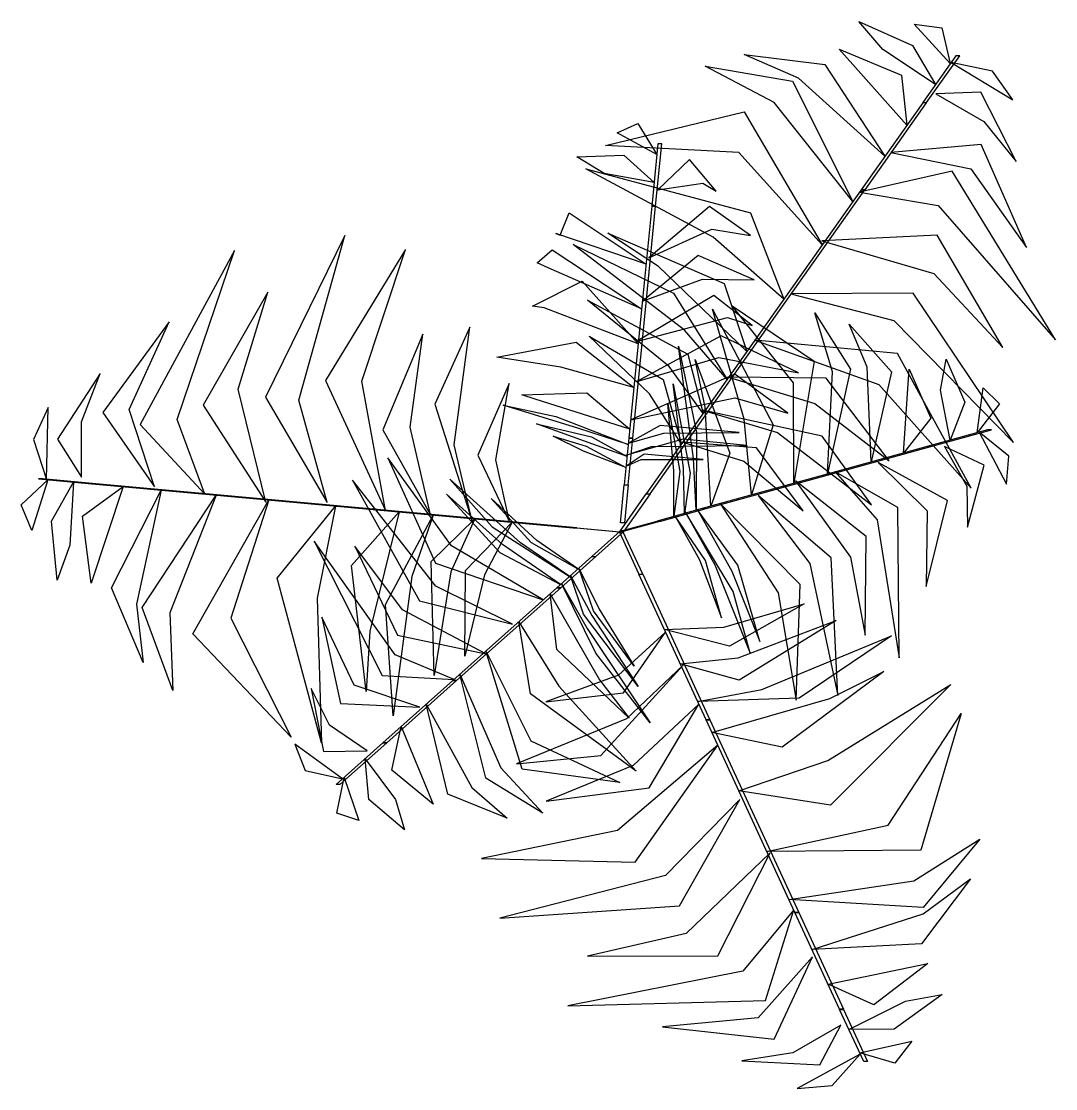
# Model space of a CAD drawing. Extents: x -0.63 to 0.46, y -0.59 to 0.54.
import ezdxf

# ---------------------------------------------------------------- set-up
doc = ezdxf.new("R2010")
doc.units = 0
doc.header["$MEASUREMENT"] = 0
doc.layers.get('0').update_dxf_attribs({"linetype": 'CONTINUOUS'})
doc.layers.add('LSTREEDC', color=3, linetype='CONTINUOUS')

# ---------------------------------------------------------------- blocks, each defined once
blk = doc.blocks.new('A3E24C')
at = {"color": 64, "linetype": 'CONTINUOUS'}
for points in [[(0.25298, 0.3562, 0.29067), (0.21085, 0.3841, 0.2796), (0.19177, 0.40664, 0.26506), (0.23478, 0.38723, 0.26765)], [(0.26482, 0.37296, 0.27015), (0.23608, 0.40445, 0.25063), (0.25809, 0.40144, 0.2453)], [(0.23004, 0.32371, 0.3183), (0.17603, 0.38435, 0.29435), (0.22595, 0.36362, 0.29907)], [(0.21251, 0.29889, 0.33247), (0.14353, 0.36139, 0.30925), (0.10037, 0.38017, 0.30474), (0.1647, 0.37216, 0.30161)], [(0.18709, 0.2629, 0.34635), (0.12423, 0.34177, 0.33167), (0.06928, 0.37075, 0.32006), (0.13897, 0.35878, 0.33402)], [(0.26547, 0.37384, 0.26805), (0.31467, 0.34397, 0.24975), (0.2986, 0.36692, 0.24684)], [(0.25326, 0.34886, 0.29439), (0.29162, 0.32673, 0.27934), (0.3175, 0.2946, 0.28076), (0.28915, 0.35012, 0.26553)], [(0.16264, 0.22829, 0.34264), (0.09605, 0.30186, 0.32739), (-0.01032, 0.30759, 0.30647), (0.10038, 0.33448, 0.32724)], [(0.21747, 0.30203, 0.32872), (0.28114, 0.28882, 0.30502), (0.32556, 0.22613, 0.30286), (0.28948, 0.30832, 0.29622)], [(0.13187, 0.18472, 0.33797), (0.07543, 0.23423, 0.32545), (-0.02621, 0.28894, 0.30394), (0.10525, 0.25381, 0.33066)], [(0.19232, 0.27027, 0.34642), (0.25511, 0.25965, 0.33867), (0.34889, 0.15238, 0.31122), (0.26629, 0.28702, 0.34237)], [(-0.23252, 0.02242, 0.33746), (-0.25529, 0.10418, 0.32605), (-0.21854, 0.23567, 0.30013), (-0.28185, 0.10662, 0.32839)], [(0.10239, 0.14298, 0.3335), (0.03177, 0.21086, 0.31765), (-0.00854, 0.23749, 0.30897), (0.08443, 0.19743, 0.32833)], [(0.16236, 0.23127, 0.34247), (0.25167, 0.20524, 0.32955), (0.30677, 0.14615, 0.3141), (0.25439, 0.23599, 0.33463)], [(-0.33024, 0.02915, 0.34642), (-0.35244, 0.08883, 0.33867), (-0.30643, 0.22368, 0.31122), (-0.38174, 0.08484, 0.34237)], [(-0.18603, 0.01594, 0.33375), (-0.2049, 0.11936, 0.31829), (-0.17015, 0.22456, 0.297), (-0.23386, 0.11979, 0.32121)], [(0.08668, 0.12074, 0.31667), (0.05262, 0.16008, 0.31656), (-0.0363, 0.22852, 0.29321), (0.04382, 0.18948, 0.32948)], [(-0.28149, 0.0227, 0.34247), (-0.30361, 0.11306, 0.32955), (-0.27998, 0.19033, 0.3141), (-0.33159, 0.10004, 0.33463)], [(0.13763, 0.189, 0.33746), (0.21983, 0.16784, 0.32605), (0.31532, 0.07027, 0.30013), (0.23521, 0.18962, 0.32839)], [(0.06749, 0.09357, 0.28341), (0.04033, 0.13114, 0.28749), (-0.02483, 0.18411, 0.27227), (0.05529, 0.14079, 0.30566)], [(-0.37033, 0.03504, 0.32872), (-0.39072, 0.09679, 0.30502), (-0.35864, 0.1666, 0.30286), (-0.41178, 0.09427, 0.29622)], [(-0.11682, 0.00762, 0.28474), (-0.13129, 0.06858, 0.2899), (-0.11873, 0.16244, 0.26236), (-0.14657, 0.10091, 0.30039)], [(-0.15001, 0.01264, 0.31776), (-0.16635, 0.08267, 0.3234), (-0.15614, 0.15696, 0.30132), (-0.18824, 0.08047, 0.34604)], [(0.05014, 0.069, 0.25333), (0.02481, 0.10918, 0.2606), (-0.02346, 0.1553, 0.25396), (0.03555, 0.12053, 0.27662)], [(0.10877, 0.15198, 0.33375), (0.20778, 0.11661, 0.31829), (0.2815, 0.03391, 0.297), (0.22263, 0.14148, 0.32121)], [(-0.42878, 0.04263, 0.29439), (-0.42879, 0.08692, 0.27934), (-0.4139, 0.12539, 0.28076), (-0.44781, 0.07307, 0.26553)], [(0.0879, 0.12244, 0.31776), (0.15673, 0.10157, 0.3234), (0.21596, 0.05558, 0.30132), (0.16577, 0.12163, 0.34604)], [(-0.08694, 0.00686, 0.25442), (-0.09805, 0.05662, 0.25792), (-0.08739, 0.11751, 0.2375), (-0.11222, 0.06015, 0.2718)], [(-0.45651, 0.04071, 0.26805), (-0.45524, 0.09825, 0.24975), (-0.46709, 0.07286, 0.24684)], [(0.06696, 0.09621, 0.28474), (0.12699, 0.07825, 0.2899), (0.202, 0.02044, 0.26236), (0.16263, 0.07533, 0.30039)], [(0.05136, 0.0707, 0.25442), (0.10002, 0.05545, 0.25792), (0.14742, 0.01577, 0.2375), (0.11015, 0.06595, 0.2718)], [(-0.45543, 0.04059, 0.27015), (-0.46833, -0.00004, 0.25063), (-0.47673, 0.02052, 0.2453)], [(-0.43499, 0.03872, 0.29067), (-0.43809, -0.01172, 0.2796), (-0.44807, -0.03951, 0.26506), (-0.45276, 0.00744, 0.26765)], [(-0.39538, 0.03509, 0.3183), (-0.42089, -0.042, 0.29435), (-0.4279, 0.01159, 0.29907)], [(-0.36513, 0.03232, 0.33247), (-0.38476, -0.05867, 0.30925), (-0.37945, -0.10543, 0.30474), (-0.40467, -0.04571, 0.30161)], [(-0.32124, 0.0283, 0.34635), (-0.35812, -0.06557, 0.33167), (-0.35574, -0.12765, 0.32006), (-0.38022, -0.06132, 0.33402)], [(-0.27905, 0.02443, 0.34264), (-0.30947, -0.07002, 0.32739), (-0.26124, -0.16501, 0.30647), (-0.33989, -0.08258, 0.32724)], [(-0.22593, 0.01957, 0.33797), (-0.24058, -0.05406, 0.32545), (-0.23715, -0.16944, 0.30394), (-0.27245, -0.03803, 0.33066)], [(-0.17505, 0.01491, 0.3335), (-0.19852, -0.08019, 0.31765), (-0.20143, -0.12842, 0.30897), (-0.21321, -0.02787, 0.32833)], [(-0.14792, 0.01242, 0.31667), (-0.16497, -0.03674, 0.31656), (-0.17978, -0.14797, 0.29321), (-0.18603, -0.05906, 0.32948)], [(-0.1148, 0.00939, 0.28341), (-0.13376, -0.03292, 0.28749), (-0.14705, -0.11583, 0.27227), (-0.1496, -0.02479, 0.30566)], [(-0.08485, 0.00665, 0.25333), (-0.10698, -0.03537, 0.2606), (-0.12279, -0.10024, 0.25396), (-0.12219, -0.03175, 0.27662)], [(0.03665, -0.07908, 0.25333), (0.0841, -0.07724, 0.2606), (0.14818, -0.05849, 0.25396), (0.08857, -0.09221, 0.27662)], [(0.04925, -0.10639, 0.28341), (0.09537, -0.10166, 0.28749), (0.17381, -0.07171, 0.27227), (0.09624, -0.11943, 0.30566)], [(0.0375, -0.08099, 0.25442), (-0.00004, -0.1155, 0.25792), (-0.05809, -0.13671, 0.2375), (0.004, -0.12953, 0.2718)], [(0.06318, -0.13659, 0.31667), (0.11428, -0.12677, 0.31656), (0.21801, -0.08398, 0.29321), (0.14414, -0.13385, 0.32948)], [(0.05179, -0.10725, 0.28474), (0.00623, -0.15026, 0.2899), (-0.08134, -0.18631, 0.26236), (-0.01412, -0.17966, 0.30039)], [(0.07459, -0.16132, 0.3335), (0.16868, -0.1341, 0.31765), (0.2119, -0.1125, 0.30897), (0.13072, -0.17299, 0.32833)], [(0.09599, -0.20772, 0.33797), (0.16709, -0.18359, 0.32545), (0.26529, -0.12293, 0.30394), (0.16914, -0.21921, 0.33066)], [(0.06404, -0.1385, 0.31776), (0.01155, -0.18768, 0.3234), (-0.05789, -0.21597, 0.30132), (0.0244, -0.20553, 0.34604)], [(0.11834, -0.25615, 0.34264), (0.21535, -0.23527, 0.32739), (0.2735, -0.14601, 0.30647), (0.24143, -0.25533, 0.32724)], [(0.07919, -0.17134, 0.33375), (-0.00095, -0.2394, 0.31829), (-0.10943, -0.2619, 0.297), (0.01317, -0.26469, 0.32121)], [(0.09682, -0.21485, 0.33746), (0.0374, -0.27545, 0.32605), (-0.09485, -0.30937, 0.30013), (0.04857, -0.29967, 0.32839)], [(0.13609, -0.29463, 0.34635), (0.23582, -0.27963, 0.33167), (0.28839, -0.24653, 0.32006), (0.24319, -0.3009, 0.33402)], [(0.12106, -0.2574, 0.34247), (0.05386, -0.32173, 0.32955), (-0.02486, -0.3399, 0.3141), (0.07914, -0.33946, 0.33463)], [(0.15455, -0.33464, 0.33247), (0.24317, -0.30615, 0.30925), (0.28101, -0.27817, 0.30474), (0.2419, -0.32987, 0.30161)], [(0.13985, -0.30284, 0.34642), (0.09926, -0.35191, 0.33867), (-0.04052, -0.37949, 0.31122), (0.11737, -0.37528, 0.34237)], [(0.15479, -0.34051, 0.32872), (0.11151, -0.38904, 0.30502), (0.03501, -0.39617, 0.30286), (0.12423, -0.40602, 0.29622)], [(0.16728, -0.36223, 0.3183), (0.2468, -0.34578, 0.29435), (0.20389, -0.37864, 0.29907)], [(0.18394, -0.39835, 0.29067), (0.22917, -0.3758, 0.2796), (0.25823, -0.37055, 0.26506), (0.21992, -0.3981, 0.26765)], [(0.17745, -0.39492, 0.29439), (0.1391, -0.41707, 0.27934), (0.09833, -0.42342, 0.28076), (0.1606, -0.42663, 0.26553)], [(0.19254, -0.41698, 0.27015), (0.23418, -0.40784, 0.25063), (0.22057, -0.42539, 0.2453)], [(0.19297, -0.41798, 0.26805), (0.14251, -0.44565, 0.24975), (0.17042, -0.44321, 0.24684)]]:
    blk.add_3dface(points, dxfattribs=at)
at = {"color": 72, "linetype": 'CONTINUOUS'}
for points in [[(0.24282, 0.34174, 0.30767), (0.2459, 0.34174, 0.30767), (0.27234, 0.37916, 0.26185), (0.26926, 0.37916, 0.26185)], [(0.19372, 0.27222, 0.34716), (0.1968, 0.27222, 0.34716), (0.24586, 0.34167, 0.30751), (0.24278, 0.34167, 0.30751)], [(0.02655, 0.25893, 0.61365), (0.02963, 0.25893, 0.61365), (0.03455, 0.30876, 0.60023), (0.03147, 0.30876, 0.60023)], [(0.09598, 0.13383, 0.33204), (0.09906, 0.13383, 0.33204), (0.19669, 0.27207, 0.34685), (0.19362, 0.27207, 0.34685)], [(0.01921, 0.18452, 0.60696), (0.02229, 0.18452, 0.60696), (0.02963, 0.25894, 0.6135), (0.02655, 0.25894, 0.6135)], [(0.00827, 0.07373, 0.52872), (0.01135, 0.07373, 0.52872), (0.02229, 0.18452, 0.60667), (0.01921, 0.18452, 0.60667)], [(0.14, 0.03781, 0.47759), (0.13976, 0.1181, 0.4757), (0.09079, 0.17944, 0.43853), (0.15604, 0.13527, 0.48725)], [(0.10617, 0.02848, 0.45302), (0.10039, 0.08884, 0.4475), (0.075, 0.17693, 0.42702), (0.12333, 0.08433, 0.46439)], [(0.16687, 0.04522, 0.49711), (0.17074, 0.12665, 0.4982), (0.15676, 0.17391, 0.48695), (0.18527, 0.12881, 0.50879)], [(0.20165, 0.05481, 0.50512), (0.19847, 0.13061, 0.49353), (0.18403, 0.16487, 0.48659), (0.21781, 0.12674, 0.49665)], [(0.06207, 0.01632, 0.40693), (0.05971, 0.05759, 0.41185), (0.04795, 0.14738, 0.39751), (0.06224, 0.07832, 0.42837)], [(0.07377, 0.01954, 0.42949), (0.06911, 0.09862, 0.42438), (0.06118, 0.13651, 0.41777), (0.08875, 0.06191, 0.43955)], [(0.26463, 0.07217, 0.50423), (0.25714, 0.11203, 0.49595), (0.26161, 0.13698, 0.48884), (0.27645, 0.10263, 0.49422)], [(0.02209, 0.02923, 0.20399), (0.02517, 0.02923, 0.20399), (0.09907, 0.13385, 0.33208), (0.09599, 0.13385, 0.33208)], [(0.22741, 0.06191, 0.50746), (0.23209, 0.12884, 0.49821), (0.24941, 0.08986, 0.50623)], [(0.05268, 0.01373, 0.37058), (0.05181, 0.04989, 0.37942), (0.04365, 0.11716, 0.37114), (0.05725, 0.04587, 0.39861)], [(0.28625, 0.07814, 0.49822), (0.29102, 0.11401, 0.48835), (0.30411, 0.10126, 0.48875)], [(0.04419, 0.01139, 0.33772), (0.04422, 0.04779, 0.35003), (0.0393, 0.10124, 0.34936), (0.04885, 0.04723, 0.36732)], [(0.24628, 0.06708, 0.50894), (0.24936, 0.06708, 0.50894), (0.29763, 0.08039, 0.49552), (0.29455, 0.08039, 0.49552)], [(0.28779, 0.07854, 0.4972), (0.30972, 0.03695, 0.48611), (0.31156, 0.05933, 0.48789)], [(0.00459, 0.03641, 0.38877), (0.00767, 0.03641, 0.38877), (0.01135, 0.07373, 0.52875), (0.00827, 0.07373, 0.52875)], [(0.1742, 0.0472, 0.50225), (0.17728, 0.0472, 0.50225), (0.24937, 0.06708, 0.50879), (0.24629, 0.06708, 0.50879)], [(0.26025, 0.06727, 0.50447), (0.27814, 0.0356, 0.49566), (0.27847, 0.00277, 0.49212), (0.29197, 0.0523, 0.49317)], [(-0.0602, -0.05543, 0.43407), (-0.13333, -0.01209, 0.43465), (-0.18423, 0.05821, 0.4099), (-0.14621, -0.02596, 0.44823)], [(0.2072, 0.05448, 0.5047), (0.24635, 0.01579, 0.49866), (0.2455, -0.04456, 0.48692), (0.26265, 0.02397, 0.50085)], [(0.06688, 0.01761, 0.42401), (0.06996, 0.01761, 0.42401), (0.17728, 0.0472, 0.50196), (0.1742, 0.0472, 0.50196)], [(0.17288, 0.04686, 0.50077), (0.20648, 0.00848, 0.50643), (0.22413, -0.10158, 0.47401), (0.22288, 0.01852, 0.52051)], [(-0.41739, 0.03715, 0.30767), (-0.41431, 0.03715, 0.30767), (-0.45994, 0.04133, 0.26185), (-0.46302, 0.04133, 0.26185)], [(-0.33263, 0.02938, 0.34716), (-0.32955, 0.02938, 0.34716), (-0.41423, 0.03714, 0.30751), (-0.41731, 0.03714, 0.30751)], [(-0.08452, -0.07474, 0.4554), (-0.14575, -0.0443, 0.45955), (-0.21228, 0.04032, 0.43175), (-0.15884, -0.05598, 0.47183)], [(-0.03775, -0.03752, 0.37225), (-0.07816, -0.0099, 0.38381), (-0.13472, 0.04108, 0.36314), (-0.10082, 0.0029, 0.39834)], [(0.00459, 0.03641, 0.38877), (0.00767, 0.03641, 0.38877), (0.00468, 0.00617, 0.21631), (0.00161, 0.00617, 0.21631)], [(0.14117, 0.03975, 0.47839), (0.18507, -0.02115, 0.48154), (0.19684, -0.08354, 0.46425), (0.19763, -0.0048, 0.49573)], [(-0.16391, 0.01393, 0.33204), (-0.16083, 0.01393, 0.33204), (-0.32937, 0.02937, 0.34685), (-0.33245, 0.02937, 0.34685)], [(-0.04627, -0.04301, 0.40852), (-0.09265, -0.0112, 0.4215), (-0.13737, 0.02921, 0.40484), (-0.09483, -0.01763, 0.44582)], [(-0.03243, -0.03066, 0.33931), (-0.0653, -0.00794, 0.34798), (-0.10159, 0.02573, 0.33181), (-0.0698, -0.00958, 0.36336)], [(0.02209, 0.02923, 0.20399), (0.02517, 0.02923, 0.20399), (0.00372, -0.00114, 0.05), (0.00064, -0.00114, 0.05)], [(0.11141, 0.02806, 0.4554), (0.1528, -0.02636, 0.45955), (0.17493, -0.13171, 0.43175), (0.16972, -0.0217, 0.47183)], [(0.03072, 0.00764, 0.28406), (0.0338, 0.00764, 0.28406), (0.06996, 0.01761, 0.42404), (0.06688, 0.01761, 0.42404)], [(0.08105, 0.02153, 0.43407), (0.1274, -0.04973, 0.43465), (0.14185, -0.13531, 0.4099), (0.14509, -0.04301, 0.44823)], [(-0.03638, 0.00225, 0.20399), (-0.0333, 0.00225, 0.20399), (-0.16086, 0.01393, 0.33208), (-0.16394, 0.01393, 0.33208)], [(0.04518, 0.01164, 0.33931), (0.06457, -0.02329, 0.34798), (0.08217, -0.06956, 0.33181), (0.06933, -0.02382, 0.36336)], [(0.05299, 0.01543, 0.37225), (0.07696, -0.02724, 0.38381), (0.10507, -0.09801, 0.36314), (0.09161, -0.04876, 0.39834)], [(0.06306, 0.01657, 0.40852), (0.09053, -0.03249, 0.4215), (0.11271, -0.08854, 0.40484), (0.09533, -0.02769, 0.44582)], [(-0.03638, 0.00225, 0.20399), (-0.0333, 0.00225, 0.20399), (0.00372, -0.00114, 0.05), (0.00064, -0.00114, 0.05)], [(0.03072, 0.00764, 0.28406), (0.0338, 0.00764, 0.28406), (0.00451, -0.00044, 0.11159), (0.00143, -0.00044, 0.11159)], [(-0.13129, -0.11884, 0.50077), (-0.17842, -0.09933, 0.50643), (-0.24303, -0.0085, 0.47401), (-0.18867, -0.1156, 0.52051)], [(-0.02125, -0.02066, 0.28406), (-0.01817, -0.02066, 0.28406), (0.00451, -0.00044, 0.11159), (0.00143, -0.00044, 0.11159)], [(0.01622, -0.0349, 0.20399), (0.0193, -0.0349, 0.20399), (0.00372, -0.00114, 0.05), (0.00064, -0.00114, 0.05)], [(-0.10602, -0.09841, 0.47839), (-0.17236, -0.06328, 0.48154), (-0.21057, -0.01257, 0.46425), (-0.17638, -0.0835, 0.49573)], [(-0.02125, -0.02066, 0.28406), (-0.01817, -0.02066, 0.28406), (-0.04616, -0.04563, 0.42404), (-0.04924, -0.04563, 0.42404)], [(-0.03166, -0.03, 0.33772), (-0.01555, -0.06264, 0.35003), (0.01256, -0.10837, 0.34936), (-0.01994, -0.06419, 0.36732)], [(-0.0455, -0.04234, 0.40693), (-0.02509, -0.07829, 0.41185), (0.02526, -0.15357, 0.39751), (-0.01817, -0.098, 0.42837)], [(-0.03823, -0.03586, 0.37058), (-0.02142, -0.06788, 0.37942), (0.01572, -0.12457, 0.37114), (-0.02808, -0.06669, 0.39861)], [(0.01622, -0.0349, 0.20399), (0.0193, -0.0349, 0.20399), (0.07296, -0.15121, 0.33208), (0.06988, -0.15121, 0.33208)], [(-0.04924, -0.04563, 0.42401), (-0.04616, -0.04563, 0.42401), (-0.12924, -0.11973, 0.50196), (-0.13232, -0.11973, 0.50196)], [(-0.05456, -0.05042, 0.42949), (-0.01532, -0.11923, 0.42438), (0.00858, -0.14969, 0.41777), (-0.0492, -0.09504, 0.43955)], [(-0.15867, -0.14088, 0.5047), (-0.21091, -0.12355, 0.49866), (-0.23691, -0.06908, 0.48692), (-0.2219, -0.13811, 0.50085)], [(-0.07964, -0.07279, 0.45302), (-0.0477, -0.12434, 0.4475), (0.01411, -0.19204, 0.42702), (-0.07026, -0.13046, 0.46439)], [(-0.10583, -0.09615, 0.47759), (-0.07002, -0.16802, 0.4757), (0.00107, -0.20129, 0.43853), (-0.077, -0.19062, 0.48725)], [(-0.12663, -0.1147, 0.49711), (-0.094, -0.18941, 0.4982), (-0.06051, -0.22558, 0.48695), (-0.10606, -0.19779, 0.50879)], [(-0.20055, -0.17586, 0.50447), (-0.23063, -0.1554, 0.49566), (-0.24548, -0.12612, 0.49212), (-0.23563, -0.1765, 0.49317)], [(-0.13232, -0.11973, 0.50225), (-0.12924, -0.11973, 0.50225), (-0.18505, -0.16951, 0.50879), (-0.18813, -0.16951, 0.50879)], [(-0.15355, -0.13872, 0.50512), (-0.1171, -0.20526, 0.49353), (-0.08897, -0.22956, 0.48659), (-0.13615, -0.21036, 0.49665)], [(0.06987, -0.15119, 0.33204), (0.07295, -0.15119, 0.33204), (0.14385, -0.30487, 0.34685), (0.14077, -0.30487, 0.34685)], [(-0.17349, -0.1565, 0.50746), (-0.14802, -0.21857, 0.49821), (-0.18083, -0.19131, 0.50623)], [(-0.18812, -0.1695, 0.50894), (-0.18504, -0.1695, 0.50894), (-0.22241, -0.20283, 0.49552), (-0.22549, -0.20283, 0.49552)], [(-0.22025, -0.19818, 0.4972), (-0.25834, -0.17061, 0.48611), (-0.25007, -0.1915, 0.48789)], [(-0.20231, -0.1822, 0.50423), (-0.17793, -0.21461, 0.49595), (-0.17088, -0.23896, 0.48884), (-0.1994, -0.21474, 0.49422)], [(-0.21905, -0.19713, 0.49822), (-0.20742, -0.2314, 0.48835), (-0.22481, -0.22578, 0.48875)], [(0.14084, -0.30503, 0.34716), (0.14392, -0.30503, 0.34716), (0.17954, -0.38224, 0.30751), (0.17646, -0.38224, 0.30751)], [(0.1765, -0.38231, 0.30767), (0.17958, -0.38231, 0.30767), (0.19877, -0.42392, 0.26185), (0.19569, -0.42392, 0.26185)]]:
    blk.add_3dface(points, dxfattribs=at)
at = {"color": 70, "linetype": 'CONTINUOUS'}
for points in [[(0.03059, 0.3002, 0.60293), (-0.00118, 0.31755, 0.59306), (0.01543, 0.32518, 0.59347)], [(0.02839, 0.27788, 0.60894), (-0.0115, 0.28521, 0.60066), (-0.03318, 0.29835, 0.59355), (0.00421, 0.29986, 0.59893)], [(0.03139, 0.27203, 0.60918), (0.06737, 0.27735, 0.60037), (0.07795, 0.27116, 0.59683), (0.05676, 0.29626, 0.59788)], [(0.02427, 0.21793, 0.60941), (0.07444, 0.24057, 0.60337), (0.10531, 0.23564, 0.59163), (0.07267, 0.25872, 0.60556)], [(0.02197, 0.21287, 0.60984), (-0.04992, 0.23714, 0.59825), (-0.0467, 0.23596, 0.5913), (-0.03936, 0.25379, 0.60136)], [(0.01843, 0.17697, 0.60182), (-0.05618, 0.20983, 0.60292), (-0.06494, 0.21376, 0.59166), (-0.05298, 0.22416, 0.6135)], [(0.01906, 0.18316, 0.60549), (0.06694, 0.20074, 0.61114), (0.10815, 0.20018, 0.57872), (0.06346, 0.21965, 0.62522)], [(0.01569, 0.14923, 0.5823), (-0.05933, 0.17785, 0.58041), (-0.06864, 0.17933, 0.54324), (-0.02913, 0.19921, 0.59197)], [(0.0143, 0.15102, 0.5831), (0.0869, 0.17012, 0.58625), (0.10667, 0.16365, 0.56896), (0.07616, 0.18771, 0.60044)], [(0.01451, 0.11904, 0.56011), (0.08018, 0.13813, 0.56426), (0.14375, 0.12589, 0.53646), (0.0819, 0.15558, 0.57654)], [(0.01224, 0.11431, 0.55773), (-0.04617, 0.13059, 0.55221), (-0.09712, 0.13854, 0.53173), (-0.03372, 0.15038, 0.5691)], [(0.0097, 0.08836, 0.53878), (0.09286, 0.10602, 0.53936), (0.13523, 0.09373, 0.51461), (0.09294, 0.12494, 0.55294)], [(0.00894, 0.08086, 0.5342), (-0.06653, 0.10491, 0.52909), (-0.07728, 0.10848, 0.52248), (-0.02522, 0.11005, 0.54426)], [(0.00775, 0.06878, 0.51164), (-0.03161, 0.0814, 0.51657), (-0.09217, 0.10004, 0.50223), (-0.05006, 0.09122, 0.53308)], [(0.00679, 0.05909, 0.47529), (-0.02726, 0.07127, 0.48413), (-0.06551, 0.08517, 0.47585), (-0.02156, 0.07489, 0.50332)], [(0.00787, 0.06979, 0.51324), (0.03606, 0.07781, 0.52621), (0.09633, 0.07837, 0.50956), (0.03331, 0.08401, 0.55053)], [(0.00593, 0.05032, 0.44243), (-0.02804, 0.06343, 0.45475), (-0.05221, 0.07539, 0.45407), (-0.02585, 0.06754, 0.47203)], [(0.00532, 0.05999, 0.47696), (0.02628, 0.06703, 0.48852), (0.10243, 0.06784, 0.46786), (0.05163, 0.07297, 0.50305)], [(0.00605, 0.05133, 0.44402), (0.01815, 0.05689, 0.45269), (0.06765, 0.05669, 0.43652), (0.02035, 0.06114, 0.46807)]]:
    blk.add_3dface(points, dxfattribs=at)

msp = doc.modelspace()

# ---------------------------------------------------------------- block references
at = {"layer": 'LSTREEDC', "xscale": 1.323456306301271, "yscale": 1.323456306301271, "zscale": 2.646912612602543}
msp.add_blockref('A3E24C', (-0.0009, 0.0015, -0.1323), dxfattribs=at)

doc.saveas('drawing.dxf')
